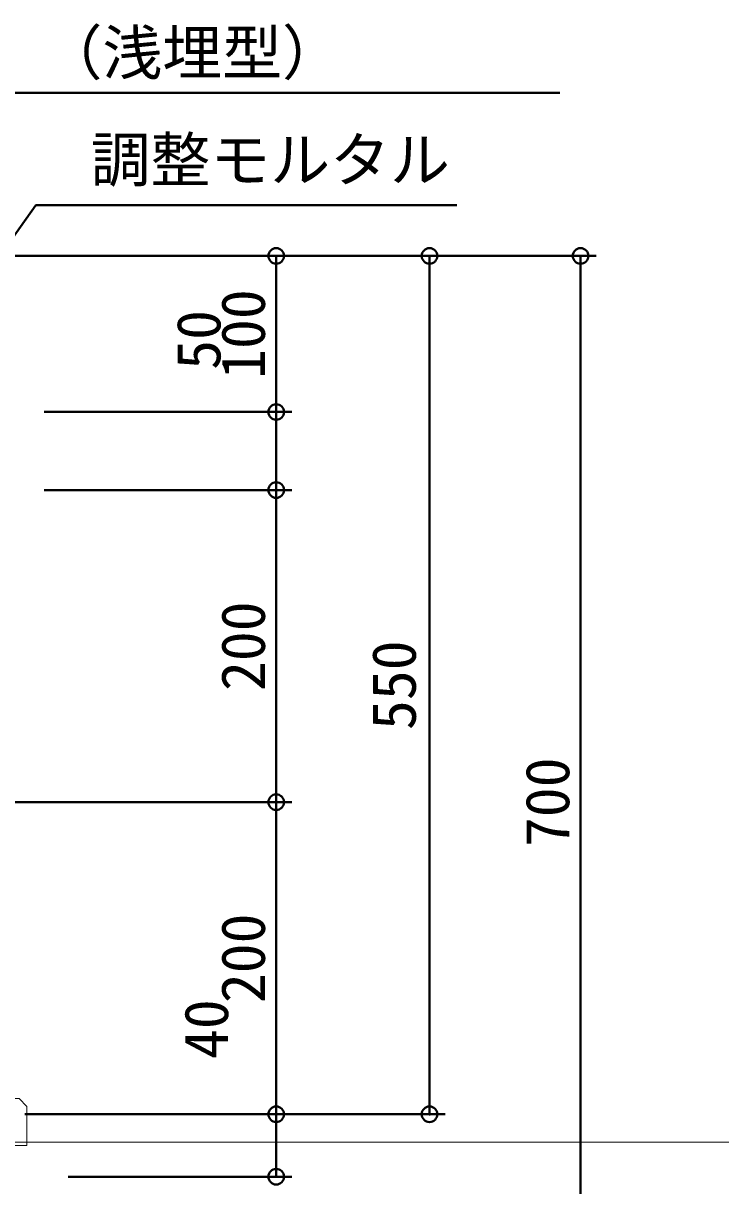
# Model space of a CAD drawing. Units: millimetres at full size, sheet at 1:20. Extents: x -5952 to 5966, y -3160 to 3160.
# Drawn here: x -2896 to -2449, y 1984 to 2729 of the extents above; entities that cross this region are included whole.
import ezdxf
from ezdxf.enums import TextEntityAlignment as Align

# ---------------------------------------------------------------- set-up
doc = ezdxf.new("R2010")
doc.units = ezdxf.units.MM
doc.header["$LTSCALE"] = 20
doc.header["$PDMODE"] = 32
doc.header["$PDSIZE"] = 10
for name, color, linetype, lineweight in [('0-5_TEMP01', 3, 'Continuous', 18), ('0-7_躯体', 7, 'Continuous', 9), ('0-C_寸法', 1, 'Continuous', 40)]:
    doc.layers.add(name, color=color, linetype=linetype, lineweight=lineweight)
doc.styles.add('ＭＳ ゴシック', font='')
doc.styles.get('ＭＳ ゴシック').set_extended_font_data('MS Gothic')

msp = doc.modelspace()

# ---------------------------------------------------------------- linework, layer by layer
at = {"layer": '0-5_TEMP01'}
msp.add_line((-3243.76, 2012.18), (-111.07, 2012.18), dxfattribs=at)
at = {"layer": '0-7_躯体'}
for p, q in [((-2893.77, 2034.99), (-2893.77, 2009.99)), ((-2893.77, 2009.99), (-2919.01, 2009.99))]:
    msp.add_line(p, q, dxfattribs=at)
msp.add_lwpolyline([(-2893.77, 2034.99), (-2898.76, 2039.99), (-2918.77, 2039.99)], dxfattribs=at)
at = {"layer": '0-C_寸法'}
for p, q in [((-2923.76, 2684.41), (-2552.06, 2684.41)), ((-2998.88, 2456.81), (-2887.93, 2612.57)), ((-2887.93, 2612.57), (-2618.16, 2612.57)), ((-2954.76, 2579.98), (-2723.92, 2579.98)), ((-2954.76, 2579.98), (-2625.62, 2579.98)), ((-2954.76, 2579.98), (-2528.79, 2579.98)), ((-2733.92, 2579.98), (-2733.92, 2479.98)), ((-2635.62, 2579.98), (-2635.62, 2029.98)), ((-2538.79, 2579.98), (-2538.79, 1879.98)), ((-2882.76, 2479.98), (-2723.92, 2479.98)), ((-2882.76, 2479.98), (-2723.92, 2479.98)), ((-2733.92, 2479.98), (-2733.92, 2429.98)), ((-2882.76, 2429.98), (-2723.92, 2429.98)), ((-2882.76, 2429.98), (-2723.92, 2429.98)), ((-2733.92, 2429.98), (-2733.92, 2229.98)), ((-2943.51, 2229.98), (-2723.92, 2229.98)), ((-2943.51, 2229.98), (-2723.92, 2229.98)), ((-2733.92, 2229.98), (-2733.92, 2029.98)), ((-2895, 2029.98), (-2723.92, 2029.98)), ((-2895, 2029.98), (-2723.92, 2029.98)), ((-2895, 2029.98), (-2625.62, 2029.98)), ((-2733.92, 2029.98), (-2733.92, 1989.99)), ((-2867.36, 1989.99), (-2723.92, 1989.99))]:
    msp.add_line(p, q, dxfattribs=at)
for p in [(-2733.92, 2579.98), (-2635.62, 2579.98), (-2538.79, 2579.98), (-2733.92, 2479.98), (-2733.92, 2429.98), (-2733.92, 2229.98), (-2733.92, 2029.98), (-2635.62, 2029.98), (-2733.92, 1989.99)]:
    msp.add_point(p, dxfattribs=at)

# ---------------------------------------------------------------- texts
at = {"layer": '0-C_寸法', "style": 'ＭＳ ゴシック'}
for s, p in [('（浅埋型）', (-2883.73, 2687.76)), ('調整モルタル', (-2852.93, 2619.13))]:
    msp.add_text(s, height=28.15, dxfattribs=at).set_placement(p, align=Align.BOTTOM_LEFT)
for s, p in [('100', (-2732.7, 2501.18)), ('50', (-2761.21, 2507.02)), ('200', (-2732.7, 2301.18)), ('550', (-2635.97, 2276.18)), ('700', (-2537.57, 2201.18)), ('200', (-2732.7, 2101.18)), ('40', (-2756.3, 2065.37))]:
    msp.add_text(s, height=28.15, rotation=90, dxfattribs=at).set_placement(p, align=Align.BOTTOM_LEFT)

doc.saveas('drawing.dxf')
